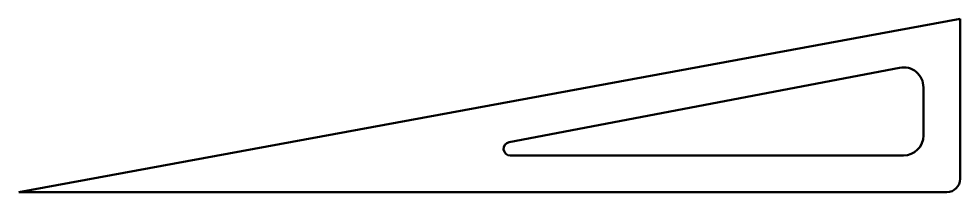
# Model space of a CAD drawing. Header units: inches. Extents: x 0 to 282, y 0 to 52.
import ezdxf

# ---------------------------------------------------------------- set-up
doc = ezdxf.new("R2010")
doc.units = ezdxf.units.IN
doc.header["$MEASUREMENT"] = 0
doc.layers.add('Visible (ANSI)', color=7, linetype='Continuous', lineweight=50)

# ---------------------------------------------------------------- blocks, each defined once
blk = doc.blocks.new('TRC-COM-0031-RIGIZADORANT001_Cartelas Soporte_TRC-COM-0031-RIGIZADORANT001')
at = {"layer": 'Visible (ANSI)'}
for p, q in [((141, 26), (-141, -26)), ((141, -22), (141, 26)), ((5.86, -11.04), (122.87, 11.34)), ((130, 5.44), (130, -9)), ((124, -15), (6.23, -15)), ((-141, -26), (137, -26))]:
    blk.add_line(p, q, dxfattribs=at)
at = {"layer": 'Visible (ANSI)', "extrusion": (0, 0, -1)}
for centre, radius, start, end in [((-124, 5.44), 6, 79.177, 180), ((-6.23, -13), 2, 270, 79.177), ((-124, -9), 6, 180, 270)]:
    blk.add_arc(centre, radius, start, end, dxfattribs=at)
at = {"layer": 'Visible (ANSI)'}
blk.add_arc((137, -22), 4, 270, 360, dxfattribs=at)

msp = doc.modelspace()

# ---------------------------------------------------------------- block references
msp.add_blockref('TRC-COM-0031-RIGIZADORANT001_Cartelas Soporte_TRC-COM-0031-RIGIZADORANT001', (141, 26))

doc.saveas('drawing.dxf')
